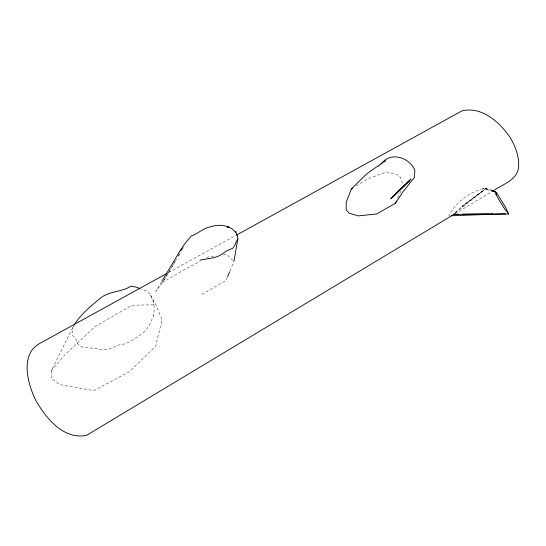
<?xml version="1.0" encoding="UTF-8"?>
<svg xmlns="http://www.w3.org/2000/svg" width="546" height="546" viewBox="0 0 546 546"><rect width="100%" height="100%" fill="white"/><g stroke="black" fill="none" stroke-linecap="round" stroke-linejoin="round"><path stroke-width="0.41" stroke-dasharray="2.73 2.05" d="M73.608 326.044L72.83 327.525L72.905 330.849L72.14 334.978L75.812 338.486L76.536 342.028L78.72 344.929L82.419 347.072L96.929 348.73L101.228 349.85L106.852 349.768L119.533 344.779L124.372 344.028L130.098 341.762L142.322 333.558L146.526 329.381L150.437 323.348L153.467 315.458L154.334 308.429L153.467 301.679L150.546 295.086L146.888 290.793L143.059 290.097L140.288 288.834M227.368 277.3L226.064 280.453L201.597 294.581M229.968 270.993L233.552 262.319M397.72 198.096L401.105 190.752M150.546 295.086L155.876 304.791L162.066 319.84L155.665 346.184L129.382 371.73L93.851 390.629L59.896 384.671L51.31 378.542L51.201 371.068L72.83 327.525M169.71 270.625L162.81 282.255L155.876 291.4L161.527 281.907M171.86 266.987L176.604 258.995M178.324 256.088L180.48 252.45M170.536 269.233L162.81 282.255L185.285 269.062L200.054 261.411M170.966 268.509L176.542 259.111M178.262 256.217L180.405 252.6M182.118 249.706L183.838 246.812M51.201 371.068L65.035 354.661L95.004 326.597L132.077 305.194L155.876 304.791M455.193 212.653L462.093 206.402L486.384 188.193L489.318 189.503M378.555 166.666L379.798 165.581M455.296 212.79L486.384 188.193C470.802 190.602 456.401 201.74 448.846 215.383L449.529 215.834M486.384 188.193L462.093 206.402L483.51 190.643M356.279 186.009L368.318 178.651L386.411 171.915L399.495 175.464L403.16 184.828M454.866 213.834L491.407 191.858M168.577 272.488L235.783 235.463M206.702 257.965L208.92 256.818L216.236 255.74M223.553 254.654L226.808 254.17L232.698 260.305M489.073 190.09L482.746 188.582L488.97 190.349M153.467 315.458L153.283 315.984M153.296 301.276L153.467 301.679"/><path stroke-width="0.82" d="M235.674 232.357L235.681 231.572L237.428 235.879L237.865 239.128L233.872 261.527M180.903 250.798C182.719 245.147 187.469 240.615 191.236 236.077C198.007 233.627 203.18 228.132 210.408 226.822C218.844 223.935 229.552 224.932 235.551 232.132M496.171 194.615L496.73 192.888L496.109 194.485L498.013 198.198L504.927 209.377L508.667 213.977L505.453 207.166L497.331 193.939L495.393 191.591L491.441 190.65M384.145 161.787L385.38 160.701L366.4 174.126L351.324 189.039L346.219 202.232L346.137 209.684L348.942 213.104L358.251 215.895L376.822 213.943L395.359 203.235L403.139 191.619L414.51 177.273L414.81 170.093C409.329 157.228 389.946 151.01 381.04 164.264M227.696 276.508L229.648 271.778M395.359 203.235L396.369 201.037M73.99 325.3C80.788 313.977 91.353 305.719 101.392 297.393C110.21 290.916 121.813 292.158 130.856 286.172L136.828 287.251L139.599 288.513M161.964 281.176L181.538 248.314M237.865 239.128L236.473 241.141L235.046 245.052L232.876 248.191L226.46 250.962L222.229 254.074L218.052 256.292L214.162 257.678L199.938 260.162M405.036 184.862L391.939 197.7L409.452 180.733L390.759 198.826L410.995 179.027L406.231 183.695M351.324 189.039L352.736 188.172M454.866 213.834L86.507 435.38C62.988 439.98 44.963 417.164 35.026 398.88C27.273 382.125 19.82 353.085 40.895 342.827L167.09 273.307M492.867 190.977C502.811 184.173 518.652 179.927 518.7 165.261C518.85 155.255 515.117 145.802 510.032 137.346C499.631 122.099 481.879 106.204 462.032 110.824L236.534 235.053M228.535 227.006L227.204 227.443L228.87 227.109M495.393 191.591L496.109 194.485M451.221 215.766L505.425 213.766M458.408 214.285L453.31 214.36L508.551 214.046M462.653 214.216L488.991 213.814M490.69 213.793L492.39 213.766M492.082 191.236L495.372 191.967L490.055 189.831"/></g></svg>
